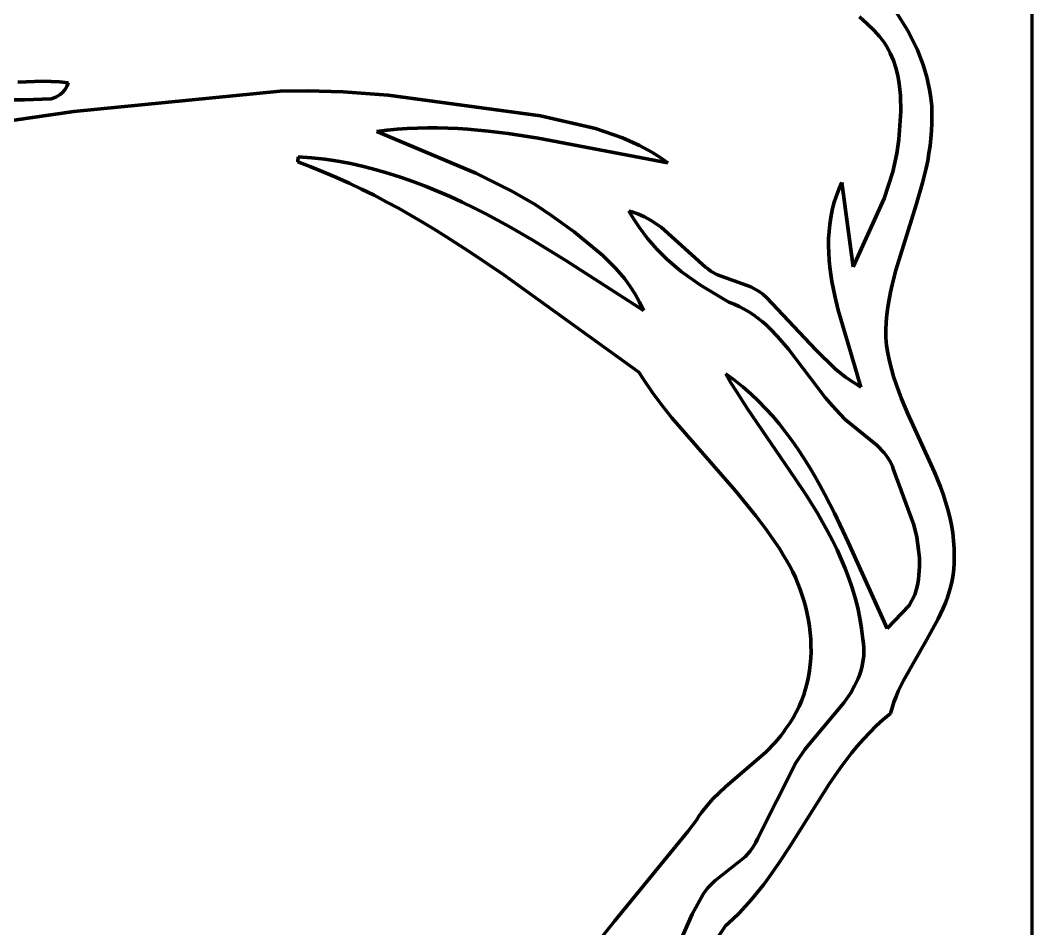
# Model space of a CAD drawing. Header units: millimetres. Extents: x 0 to 8.4, y 0 to 11.8.
# Drawn here: x 6.581 to 8.431, y 6.431 to 8.091 of the extents above; entities that cross this region are included whole.
import ezdxf

# ---------------------------------------------------------------- set-up
doc = ezdxf.new("R2010")
doc.units = ezdxf.units.MM
doc.layers.add('color#010101ff', color=7, linetype='CONTINUOUS', lineweight=100)
doc.layers.add('color#ffffffff', color=7, linetype='CONTINUOUS', lineweight=100)

msp = doc.modelspace()

# ---------------------------------------------------------------- linework, layer by layer
at = {"layer": 'color#010101ff'}
for p, q in [((8.1792, 8.1123), (8.2034, 8.0733)), ((8.129, 8.0852), (8.1153, 8.0973)), ((8.1422, 8.0724), (8.129, 8.0852)), ((8.1474, 8.067), (8.1422, 8.0724)), ((8.1523, 8.0614), (8.1474, 8.067)), ((8.2034, 8.0733), (8.2207, 8.0386)), ((8.1569, 8.0557), (8.1523, 8.0614)), ((8.1611, 8.0497), (8.1569, 8.0557)), ((8.1649, 8.0436), (8.1611, 8.0497)), ((8.1685, 8.0373), (8.1649, 8.0436)), ((8.1718, 8.0309), (8.1685, 8.0373)), ((8.1774, 8.0177), (8.1718, 8.0309)), ((8.2207, 8.0386), (8.232, 8.0097)), ((8.182, 8.004), (8.1774, 8.0177)), ((8.232, 8.0097), (8.2388, 7.9874)), ((8.1856, 7.99), (8.182, 8.004)), ((6.5763, 7.978), (6.5915, 7.979)), ((6.5915, 7.979), (6.6067, 7.9796)), ((6.6067, 7.9796), (6.6221, 7.9797)), ((6.6221, 7.9797), (6.6374, 7.9794)), ((6.6374, 7.9794), (6.6528, 7.9785)), ((6.6528, 7.9785), (6.6683, 7.9771)), ((6.6671, 7.9735), (6.6657, 7.9701)), ((6.6683, 7.9771), (6.6671, 7.9735)), ((8.1882, 7.9756), (8.1856, 7.99)), ((8.1906, 7.9537), (8.1882, 7.9756)), ((8.2388, 7.9874), (8.2438, 7.9648)), ((6.6537, 7.9554), (6.6458, 7.9509)), ((6.6583, 7.9594), (6.6537, 7.9554)), ((6.6623, 7.9643), (6.6583, 7.9594)), ((6.6657, 7.9701), (6.6623, 7.9643)), ((6.6787, 7.9242), (7.0559, 7.9614)), ((7.0559, 7.9614), (7.1055, 7.962)), ((7.1055, 7.962), (7.1715, 7.9602)), ((7.1715, 7.9602), (7.2538, 7.9544)), ((7.2538, 7.9544), (7.532, 7.9168)), ((8.2438, 7.9648), (8.2461, 7.9496)), ((6.5887, 7.9456), (6.5674, 7.9458)), ((6.6371, 7.9479), (6.5887, 7.9456)), ((6.6458, 7.9509), (6.6371, 7.9479)), ((8.1913, 7.9242), (8.1906, 7.9537)), ((8.2461, 7.9496), (8.2475, 7.9342)), ((6.2863, 7.8687), (6.6787, 7.9242)), ((8.1875, 7.8735), (8.1913, 7.9242)), ((8.2475, 7.9342), (8.248, 7.9188)), ((8.248, 7.9188), (8.2475, 7.9033)), ((7.532, 7.9168), (7.6329, 7.8932)), ((8.2475, 7.9033), (8.2471, 7.8893)), ((7.2516, 7.8903), (7.233, 7.888)), ((7.233, 7.888), (7.414, 7.8117)), ((7.2701, 7.8922), (7.2516, 7.8903)), ((7.2886, 7.8935), (7.2701, 7.8922)), ((7.3071, 7.8943), (7.2886, 7.8935)), ((7.3256, 7.8947), (7.3071, 7.8943)), ((7.3441, 7.8946), (7.3256, 7.8947)), ((7.3626, 7.8941), (7.3441, 7.8946)), ((7.381, 7.8932), (7.3626, 7.8941)), ((7.3994, 7.892), (7.381, 7.8932)), ((7.4362, 7.8886), (7.3994, 7.892)), ((7.4729, 7.884), (7.4362, 7.8886)), ((7.5279, 7.8755), (7.4729, 7.884)), ((7.6329, 7.8932), (7.6819, 7.8763)), ((8.2471, 7.8893), (8.2461, 7.8754)), ((7.7648, 7.8307), (7.5279, 7.8755)), ((7.6819, 7.8763), (7.7133, 7.8623)), ((7.7133, 7.8623), (7.736, 7.8499)), ((8.1836, 7.8479), (8.1875, 7.8735)), ((8.2446, 7.8617), (8.2426, 7.848)), ((8.2461, 7.8754), (8.2446, 7.8617)), ((7.736, 7.8499), (7.7506, 7.8407)), ((8.1762, 7.8144), (8.1836, 7.8479)), ((8.2426, 7.848), (8.2403, 7.8344)), ((7.0888, 7.8418), (7.0884, 7.8322)), ((7.0884, 7.8322), (7.1122, 7.8233)), ((7.1133, 7.8399), (7.0888, 7.8418)), ((7.1375, 7.8372), (7.1133, 7.8399)), ((7.1615, 7.8336), (7.1375, 7.8372)), ((7.1852, 7.8292), (7.1615, 7.8336)), ((7.2087, 7.824), (7.1852, 7.8292)), ((7.7506, 7.8407), (7.7648, 7.8307)), ((8.2403, 7.8344), (8.2375, 7.8208)), ((7.1122, 7.8233), (7.1358, 7.8138)), ((7.1358, 7.8138), (7.1591, 7.8039)), ((7.2319, 7.818), (7.2087, 7.824)), ((7.2549, 7.8114), (7.2319, 7.818)), ((7.2777, 7.8041), (7.2549, 7.8114)), ((7.414, 7.8117), (7.4797, 7.7789)), ((8.1607, 7.7655), (8.1762, 7.8144)), ((8.2375, 7.8208), (8.231, 7.7939)), ((7.1591, 7.8039), (7.1822, 7.7935)), ((7.1822, 7.7935), (7.2051, 7.7826)), ((7.3004, 7.7961), (7.2777, 7.8041)), ((7.3228, 7.7876), (7.3004, 7.7961)), ((8.0776, 7.7819), (8.0831, 7.7944)), ((8.0831, 7.7944), (8.1042, 7.6403)), ((8.231, 7.7939), (8.2194, 7.7539)), ((7.2051, 7.7826), (7.2277, 7.7713)), ((7.2277, 7.7713), (7.2501, 7.7596)), ((7.345, 7.7785), (7.3228, 7.7876)), ((7.367, 7.7689), (7.345, 7.7785)), ((7.4797, 7.7789), (7.5222, 7.7542)), ((8.0688, 7.7566), (8.0728, 7.7693)), ((8.0728, 7.7693), (8.0776, 7.7819)), ((7.2501, 7.7596), (7.2723, 7.7475)), ((7.3889, 7.7588), (7.367, 7.7689)), ((7.4105, 7.7482), (7.3889, 7.7588)), ((7.5222, 7.7542), (7.553, 7.7339)), ((8.0656, 7.7438), (8.0688, 7.7566)), ((8.1042, 7.6403), (8.1607, 7.7655)), ((8.2194, 7.7539), (8.1818, 7.6344)), ((7.2723, 7.7475), (7.2943, 7.735)), ((7.2943, 7.735), (7.3161, 7.7223)), ((7.4321, 7.7373), (7.4105, 7.7482)), ((7.4534, 7.7259), (7.4321, 7.7373)), ((7.553, 7.7339), (7.594, 7.7046)), ((7.7027, 7.7275), (7.6939, 7.7425)), ((7.6939, 7.7425), (7.6999, 7.7408)), ((7.6999, 7.7408), (7.7115, 7.7367)), ((7.7115, 7.7367), (7.7226, 7.7318)), ((8.063, 7.731), (8.0656, 7.7438)), ((7.3161, 7.7223), (7.3378, 7.7092)), ((7.4746, 7.7142), (7.4534, 7.7259)), ((7.5167, 7.69), (7.4746, 7.7142)), ((7.7123, 7.7131), (7.7027, 7.7275)), ((7.7226, 7.7318), (7.7331, 7.7261)), ((7.7331, 7.7261), (7.753, 7.7128)), ((8.0598, 7.7051), (8.0611, 7.7181)), ((8.0611, 7.7181), (8.063, 7.731)), ((7.3378, 7.7092), (7.3593, 7.6958)), ((7.3593, 7.6958), (7.4019, 7.6683)), ((7.594, 7.7046), (7.6462, 7.6615)), ((7.7279, 7.6924), (7.7123, 7.7131)), ((7.753, 7.7128), (7.8339, 7.64)), ((8.0591, 7.6922), (8.0598, 7.7051)), ((7.5788, 7.652), (7.5167, 7.69)), ((7.745, 7.673), (7.7279, 7.6924)), ((8.0589, 7.6791), (8.0591, 7.6922)), ((8.0592, 7.6661), (8.0589, 7.6791)), ((7.4019, 7.6683), (7.4649, 7.6256)), ((7.6462, 7.6615), (7.6698, 7.6375)), ((7.7634, 7.6548), (7.745, 7.673)), ((8.0601, 7.653), (8.0592, 7.6661)), ((7.7207, 7.5608), (7.5788, 7.652)), ((7.7896, 7.6322), (7.7634, 7.6548)), ((7.8339, 7.64), (7.8373, 7.6372)), ((8.0614, 7.6399), (8.0601, 7.653)), ((8.0631, 7.6268), (8.0614, 7.6399)), ((7.4649, 7.6256), (7.7121, 7.4482)), ((7.6698, 7.6375), (7.6861, 7.6183)), ((7.8246, 7.6068), (7.7896, 7.6322)), ((7.8373, 7.6372), (7.8444, 7.6321)), ((7.8444, 7.6321), (7.8557, 7.6259)), ((7.8557, 7.6259), (7.9169, 7.6038)), ((8.0651, 7.6136), (8.0631, 7.6268)), ((8.1818, 7.6344), (8.175, 7.6076)), ((7.6861, 7.6183), (7.696, 7.6048)), ((7.696, 7.6048), (7.7051, 7.5908)), ((7.8767, 7.5761), (7.8246, 7.6068)), ((7.9169, 7.6038), (7.932, 7.5957)), ((8.0703, 7.5874), (8.0651, 7.6136)), ((8.175, 7.6076), (8.1721, 7.5941)), ((7.7051, 7.5908), (7.7134, 7.5761)), ((7.932, 7.5957), (7.9389, 7.5907)), ((7.9389, 7.5907), (7.9454, 7.5847)), ((7.9454, 7.5847), (8.0355, 7.4885)), ((8.0765, 7.5612), (8.0703, 7.5874)), ((8.1721, 7.5941), (8.1695, 7.5806)), ((7.7134, 7.5761), (7.7207, 7.5608)), ((7.8864, 7.5723), (7.8767, 7.5761)), ((7.8957, 7.568), (7.8864, 7.5723)), ((7.9047, 7.5633), (7.8957, 7.568)), ((8.1673, 7.5669), (8.1656, 7.5532)), ((8.1695, 7.5806), (8.1673, 7.5669)), ((7.9133, 7.5582), (7.9047, 7.5633)), ((7.9216, 7.5527), (7.9133, 7.5582)), ((7.9296, 7.5469), (7.9216, 7.5527)), ((8.1068, 7.4582), (8.0765, 7.5612)), ((8.1656, 7.5532), (8.1644, 7.5394)), ((7.9373, 7.5407), (7.9296, 7.5469)), ((7.9448, 7.5342), (7.9373, 7.5407)), ((7.952, 7.5274), (7.9448, 7.5342)), ((8.1644, 7.5394), (8.1636, 7.5255)), ((7.9658, 7.5132), (7.952, 7.5274)), ((7.9854, 7.4903), (7.9658, 7.5132)), ((8.1636, 7.5255), (8.1635, 7.5115)), ((8.1635, 7.5115), (8.1651, 7.4969)), ((8.1651, 7.4969), (8.1674, 7.4824)), ((8.0529, 7.4017), (7.9854, 7.4903)), ((8.0355, 7.4885), (8.071, 7.4543)), ((8.1674, 7.4824), (8.1703, 7.4682)), ((8.1179, 7.4207), (8.1068, 7.4582)), ((8.1703, 7.4682), (8.1738, 7.4541)), ((7.7121, 7.4482), (7.72, 7.4357)), ((7.8805, 7.4287), (7.8711, 7.4449)), ((7.8711, 7.4449), (7.8869, 7.4332)), ((8.071, 7.4543), (8.0902, 7.4389)), ((8.0902, 7.4389), (8.1037, 7.4294)), ((8.1738, 7.4541), (8.1779, 7.4401)), ((8.1779, 7.4401), (8.1824, 7.4263)), ((7.72, 7.4357), (7.7366, 7.4113)), ((7.8903, 7.4126), (7.8805, 7.4287)), ((7.8869, 7.4332), (7.9021, 7.421)), ((7.9021, 7.421), (7.9166, 7.4083)), ((8.1037, 7.4294), (8.1179, 7.4207)), ((8.1824, 7.4263), (8.1873, 7.4126)), ((7.7366, 7.4113), (7.7541, 7.3876)), ((7.9108, 7.3807), (7.8903, 7.4126)), ((7.9166, 7.4083), (7.9306, 7.3951)), ((8.066, 7.3865), (8.0529, 7.4017)), ((8.1873, 7.4126), (8.1925, 7.399)), ((7.7541, 7.3876), (7.7724, 7.3645)), ((7.9306, 7.3951), (7.9439, 7.3814)), ((7.9439, 7.3814), (7.9568, 7.3673)), ((8.0798, 7.3721), (8.066, 7.3865)), ((8.1925, 7.399), (8.2039, 7.3721)), ((7.7724, 7.3645), (7.8886, 7.2309)), ((7.9973, 7.2543), (7.9108, 7.3807)), ((7.9568, 7.3673), (7.9691, 7.3527)), ((8.0896, 7.3612), (8.0798, 7.3721)), ((8.2039, 7.3721), (8.2527, 7.2654)), ((7.9691, 7.3527), (7.9809, 7.3378)), ((8.147, 7.3146), (8.0896, 7.3612)), ((7.9809, 7.3378), (7.9923, 7.3225)), ((7.9923, 7.3225), (8.0032, 7.3068)), ((8.0032, 7.3068), (8.0137, 7.2909)), ((8.1605, 7.3008), (8.147, 7.3146)), ((8.0137, 7.2909), (8.0239, 7.2746)), ((8.1663, 7.2932), (8.1605, 7.3008)), ((8.1714, 7.2849), (8.1663, 7.2932)), ((8.0239, 7.2746), (8.0337, 7.2581)), ((8.1756, 7.2759), (8.1714, 7.2849)), ((8.1773, 7.2711), (8.1756, 7.2759)), ((8.2148, 7.1688), (8.1773, 7.2711)), ((8.0184, 7.2224), (7.9973, 7.2543)), ((8.0337, 7.2581), (8.0432, 7.2414)), ((8.2527, 7.2654), (8.2636, 7.2384)), ((8.0432, 7.2414), (8.0524, 7.2244)), ((8.2636, 7.2384), (8.2685, 7.2247)), ((7.8886, 7.2309), (7.9261, 7.1854)), ((8.0385, 7.19), (8.0184, 7.2224)), ((8.0524, 7.2244), (8.0701, 7.19)), ((8.2685, 7.2247), (8.273, 7.211)), ((8.273, 7.211), (8.2771, 7.1971)), ((8.2771, 7.1971), (8.2806, 7.1831)), ((7.9261, 7.1854), (7.9439, 7.1619)), ((8.0481, 7.1736), (8.0385, 7.19)), ((8.0701, 7.19), (8.095, 7.1375)), ((8.2806, 7.1831), (8.2836, 7.1689)), ((7.9439, 7.1619), (7.9609, 7.1378)), ((8.0573, 7.1571), (8.0481, 7.1736)), ((8.2201, 7.1461), (8.2148, 7.1688)), ((8.2836, 7.1689), (8.286, 7.1545)), ((8.0661, 7.1403), (8.0573, 7.1571)), ((8.0745, 7.1234), (8.0661, 7.1403)), ((8.2237, 7.1233), (8.2201, 7.1461)), ((8.286, 7.1545), (8.2877, 7.14)), ((7.9609, 7.1378), (7.969, 7.1255)), ((7.969, 7.1255), (7.9768, 7.1129)), ((8.0823, 7.1063), (8.0745, 7.1234)), ((8.095, 7.1375), (8.1663, 6.9796)), ((8.225, 7.1079), (8.2237, 7.1233)), ((8.2877, 7.14), (8.2886, 7.1252)), ((8.2886, 7.1252), (8.2888, 7.1103)), ((7.9768, 7.1129), (7.9826, 7.1032)), ((8.0896, 7.089), (8.0823, 7.1063)), ((8.2252, 7.0926), (8.225, 7.1079)), ((8.2888, 7.1103), (8.2887, 7.0991)), ((7.9826, 7.1032), (7.9882, 7.0931)), ((7.9882, 7.0931), (7.9934, 7.0829)), ((8.0963, 7.0714), (8.0896, 7.089)), ((8.2242, 7.0771), (8.2252, 7.0926)), ((8.288, 7.0882), (8.2867, 7.0774)), ((8.2887, 7.0991), (8.288, 7.0882)), ((7.9934, 7.0829), (7.9982, 7.0724)), ((7.9982, 7.0724), (8.0028, 7.0618)), ((8.1024, 7.0536), (8.0963, 7.0714)), ((8.222, 7.0616), (8.2233, 7.0694)), ((8.2233, 7.0694), (8.2242, 7.0771)), ((8.2848, 7.0669), (8.2824, 7.0565)), ((8.2867, 7.0774), (8.2848, 7.0669)), ((8.0028, 7.0618), (8.0069, 7.0509)), ((8.0069, 7.0509), (8.0107, 7.0399)), ((8.1078, 7.0354), (8.1024, 7.0536)), ((8.217, 7.0412), (8.2204, 7.0538)), ((8.2204, 7.0538), (8.222, 7.0616)), ((8.2824, 7.0565), (8.2796, 7.0463)), ((8.0107, 7.0399), (8.0142, 7.0287)), ((8.1124, 7.017), (8.1078, 7.0354)), ((8.2063, 7.0217), (8.217, 7.0412)), ((8.2762, 7.0363), (8.2725, 7.0263)), ((8.2796, 7.0463), (8.2762, 7.0363)), ((8.0142, 7.0287), (8.0172, 7.0175)), ((8.0172, 7.0175), (8.0199, 7.0061)), ((8.1163, 6.9983), (8.1124, 7.017)), ((8.1663, 6.9796), (8.2063, 7.0217)), ((8.2685, 7.0165), (8.2594, 6.9972)), ((8.2725, 7.0263), (8.2685, 7.0165)), ((8.0199, 7.0061), (8.0221, 6.9946)), ((8.0221, 6.9946), (8.024, 6.9831)), ((8.1194, 6.9792), (8.1163, 6.9983)), ((8.2594, 6.9972), (8.2387, 6.9595)), ((8.024, 6.9831), (8.0254, 6.9715)), ((8.1216, 6.9598), (8.1194, 6.9792)), ((8.0254, 6.9715), (8.0263, 6.96)), ((8.0263, 6.96), (8.0268, 6.9484)), ((8.1228, 6.952), (8.1216, 6.9598)), ((8.2387, 6.9595), (8.1957, 6.8841)), ((8.0269, 6.9368), (8.0265, 6.9253)), ((8.0268, 6.9484), (8.0269, 6.9368)), ((8.1234, 6.9443), (8.1228, 6.952)), ((8.1233, 6.9294), (8.1236, 6.9368)), ((8.1236, 6.9368), (8.1234, 6.9443)), ((8.0265, 6.9253), (8.0256, 6.9138)), ((8.1213, 6.915), (8.1225, 6.9221)), ((8.1225, 6.9221), (8.1233, 6.9294)), ((8.0242, 6.9024), (8.0223, 6.8911)), ((8.0256, 6.9138), (8.0242, 6.9024)), ((8.1155, 6.8943), (8.1178, 6.9011)), ((8.1178, 6.9011), (8.1197, 6.908)), ((8.1197, 6.908), (8.1213, 6.915)), ((8.0223, 6.8911), (8.0199, 6.8799)), ((8.1066, 6.8747), (8.1128, 6.8877)), ((8.1128, 6.8877), (8.1155, 6.8943)), ((8.1957, 6.8841), (8.1865, 6.8647)), ((8.017, 6.8688), (8.0136, 6.8579)), ((8.0199, 6.8799), (8.017, 6.8688)), ((8.0994, 6.862), (8.1066, 6.8747)), ((8.1865, 6.8647), (8.1823, 6.8548)), ((8.0096, 6.8471), (8.005, 6.8366)), ((8.0136, 6.8579), (8.0096, 6.8471)), ((8.0869, 6.8437), (8.0994, 6.862)), ((8.1785, 6.8448), (8.1751, 6.8346)), ((8.1823, 6.8548), (8.1785, 6.8448)), ((7.9999, 6.8263), (7.9943, 6.8162)), ((8.005, 6.8366), (7.9999, 6.8263)), ((8.03, 6.7757), (8.0869, 6.8437)), ((8.1751, 6.8346), (8.1721, 6.8243)), ((7.9943, 6.8162), (7.988, 6.8063)), ((8.1589, 6.8132), (8.1463, 6.8015)), ((8.1721, 6.8243), (8.1589, 6.8132)), ((7.9765, 6.7899), (7.9717, 6.7834)), ((7.9811, 6.7967), (7.9765, 6.7899)), ((7.988, 6.8063), (7.9811, 6.7967)), ((8.1342, 6.7895), (8.1226, 6.7771)), ((8.1463, 6.8015), (8.1342, 6.7895)), ((7.9613, 6.7709), (7.9445, 6.7534)), ((7.9717, 6.7834), (7.9613, 6.7709)), ((8.0158, 6.7584), (8.03, 6.7757)), ((8.1226, 6.7771), (8.1114, 6.7643)), ((7.9445, 6.7534), (7.8707, 6.6901)), ((7.9991, 6.7339), (8.0158, 6.7584)), ((8.1114, 6.7643), (8.1007, 6.7512)), ((7.9293, 6.5949), (7.9991, 6.7339)), ((8.0903, 6.7378), (8.0802, 6.7242)), ((8.1007, 6.7512), (8.0903, 6.7378)), ((8.0802, 6.7242), (8.0608, 6.6962)), ((7.8707, 6.6901), (7.8474, 6.6678)), ((8.0608, 6.6962), (7.988, 6.5806)), ((7.8474, 6.6678), (7.8367, 6.6557)), ((7.8267, 6.643), (7.822, 6.6363)), ((7.8367, 6.6557), (7.8267, 6.643)), ((7.8176, 6.6293), (7.8015, 6.6085)), ((7.822, 6.6363), (7.8176, 6.6293)), ((7.8015, 6.6085), (7.6674, 6.4442)), ((7.9212, 6.58), (7.9259, 6.5883)), ((7.9259, 6.5883), (7.9293, 6.5949)), ((7.9064, 6.562), (7.9157, 6.5723)), ((7.9157, 6.5723), (7.9212, 6.58)), ((7.988, 6.5806), (7.9694, 6.5521)), ((7.8511, 6.5184), (7.9064, 6.562)), ((7.9694, 6.5521), (7.9597, 6.5381)), ((7.9597, 6.5381), (7.9499, 6.5243)), ((7.8379, 6.5052), (7.8511, 6.5184)), ((7.9499, 6.5243), (7.9397, 6.5107)), ((7.8098, 6.4573), (7.8296, 6.4938)), ((7.8296, 6.4938), (7.8322, 6.4977)), ((7.8322, 6.4977), (7.8379, 6.5052)), ((7.9292, 6.4974), (7.9183, 6.4843)), ((7.9397, 6.5107), (7.9292, 6.4974)), ((7.9183, 6.4843), (7.907, 6.4717)), ((7.7563, 6.3375), (7.8098, 6.4573)), ((7.8952, 6.4593), (7.883, 6.4474)), ((7.907, 6.4717), (7.8952, 6.4593)), ((7.6674, 6.4442), (7.6009, 6.3613)), ((7.883, 6.4474), (7.8702, 6.4359)), ((7.8702, 6.4359), (7.8383, 6.3874))]:
    msp.add_line(p, q, dxfattribs=at)
at = {"layer": 'color#ffffffff'}
for p, q in [((8.4306, 11.8056), (8.4306, 0)), ((8.2034, 8.0733), (8.1792, 8.1123)), ((8.1153, 8.0973), (8.129, 8.0852)), ((8.129, 8.0852), (8.1422, 8.0724)), ((8.1422, 8.0724), (8.1474, 8.067)), ((8.1474, 8.067), (8.1523, 8.0614)), ((8.2207, 8.0386), (8.2034, 8.0733)), ((8.1523, 8.0614), (8.1569, 8.0557)), ((8.1569, 8.0557), (8.1611, 8.0497)), ((8.1611, 8.0497), (8.1649, 8.0436)), ((8.1649, 8.0436), (8.1685, 8.0373)), ((8.1685, 8.0373), (8.1718, 8.0309)), ((8.1718, 8.0309), (8.1774, 8.0177)), ((8.232, 8.0097), (8.2207, 8.0386)), ((8.1774, 8.0177), (8.182, 8.004)), ((8.2388, 7.9874), (8.232, 8.0097)), ((8.182, 8.004), (8.1856, 7.99)), ((6.5915, 7.979), (6.5763, 7.978)), ((6.6067, 7.9796), (6.5915, 7.979)), ((6.6221, 7.9797), (6.6067, 7.9796)), ((6.6374, 7.9794), (6.6221, 7.9797)), ((6.6528, 7.9785), (6.6374, 7.9794)), ((6.6683, 7.9771), (6.6528, 7.9785)), ((6.6657, 7.9701), (6.6671, 7.9735)), ((6.6671, 7.9735), (6.6683, 7.9771)), ((8.1856, 7.99), (8.1882, 7.9756)), ((8.1882, 7.9756), (8.1906, 7.9537)), ((8.2438, 7.9648), (8.2388, 7.9874)), ((6.6458, 7.9509), (6.6537, 7.9554)), ((6.6537, 7.9554), (6.6583, 7.9594)), ((6.6583, 7.9594), (6.6623, 7.9643)), ((6.6623, 7.9643), (6.6657, 7.9701)), ((7.0559, 7.9614), (6.6787, 7.9242)), ((7.1055, 7.962), (7.0559, 7.9614)), ((7.1715, 7.9602), (7.1055, 7.962)), ((7.2538, 7.9544), (7.1715, 7.9602)), ((7.532, 7.9168), (7.2538, 7.9544)), ((8.2461, 7.9496), (8.2438, 7.9648)), ((6.5674, 7.9458), (6.5887, 7.9456)), ((6.5887, 7.9456), (6.6371, 7.9479)), ((6.6371, 7.9479), (6.6458, 7.9509)), ((8.1906, 7.9537), (8.1913, 7.9242)), ((8.2475, 7.9342), (8.2461, 7.9496)), ((6.6787, 7.9242), (6.2863, 7.8687)), ((8.1913, 7.9242), (8.1875, 7.8735)), ((8.248, 7.9188), (8.2475, 7.9342)), ((8.2475, 7.9033), (8.248, 7.9188)), ((7.6329, 7.8932), (7.532, 7.9168)), ((8.2471, 7.8893), (8.2475, 7.9033)), ((7.233, 7.888), (7.2516, 7.8903)), ((7.414, 7.8117), (7.233, 7.888)), ((7.2516, 7.8903), (7.2701, 7.8922)), ((7.2701, 7.8922), (7.2886, 7.8935)), ((7.2886, 7.8935), (7.3071, 7.8943)), ((7.3071, 7.8943), (7.3256, 7.8947)), ((7.3256, 7.8947), (7.3441, 7.8946)), ((7.3441, 7.8946), (7.3626, 7.8941)), ((7.3626, 7.8941), (7.381, 7.8932)), ((7.381, 7.8932), (7.3994, 7.892)), ((7.3994, 7.892), (7.4362, 7.8886)), ((7.4362, 7.8886), (7.4729, 7.884)), ((7.4729, 7.884), (7.5279, 7.8755)), ((7.6819, 7.8763), (7.6329, 7.8932)), ((8.2461, 7.8754), (8.2471, 7.8893)), ((7.5279, 7.8755), (7.7648, 7.8307)), ((7.7133, 7.8623), (7.6819, 7.8763)), ((7.736, 7.8499), (7.7133, 7.8623)), ((8.1875, 7.8735), (8.1836, 7.8479)), ((8.2426, 7.848), (8.2446, 7.8617)), ((8.2446, 7.8617), (8.2461, 7.8754)), ((7.7506, 7.8407), (7.736, 7.8499)), ((8.1836, 7.8479), (8.1762, 7.8144)), ((8.2403, 7.8344), (8.2426, 7.848)), ((7.0884, 7.8322), (7.0888, 7.8418)), ((7.1122, 7.8233), (7.0884, 7.8322)), ((7.0888, 7.8418), (7.1133, 7.8399)), ((7.1133, 7.8399), (7.1375, 7.8372)), ((7.1375, 7.8372), (7.1615, 7.8336)), ((7.1615, 7.8336), (7.1852, 7.8292)), ((7.1852, 7.8292), (7.2087, 7.824)), ((7.7648, 7.8307), (7.7506, 7.8407)), ((8.2375, 7.8208), (8.2403, 7.8344)), ((7.1358, 7.8138), (7.1122, 7.8233)), ((7.1591, 7.8039), (7.1358, 7.8138)), ((7.2087, 7.824), (7.2319, 7.818)), ((7.2319, 7.818), (7.2549, 7.8114)), ((7.2549, 7.8114), (7.2777, 7.8041)), ((7.4797, 7.7789), (7.414, 7.8117)), ((8.1762, 7.8144), (8.1607, 7.7655)), ((8.231, 7.7939), (8.2375, 7.8208)), ((7.1822, 7.7935), (7.1591, 7.8039)), ((7.2051, 7.7826), (7.1822, 7.7935)), ((7.2777, 7.8041), (7.3004, 7.7961)), ((7.3004, 7.7961), (7.3228, 7.7876)), ((8.0831, 7.7944), (8.0776, 7.7819)), ((8.1042, 7.6403), (8.0831, 7.7944)), ((8.2194, 7.7539), (8.231, 7.7939)), ((7.2277, 7.7713), (7.2051, 7.7826)), ((7.2501, 7.7596), (7.2277, 7.7713)), ((7.3228, 7.7876), (7.345, 7.7785)), ((7.345, 7.7785), (7.367, 7.7689)), ((7.5222, 7.7542), (7.4797, 7.7789)), ((8.0728, 7.7693), (8.0688, 7.7566)), ((8.0776, 7.7819), (8.0728, 7.7693)), ((7.2723, 7.7475), (7.2501, 7.7596)), ((7.367, 7.7689), (7.3889, 7.7588)), ((7.3889, 7.7588), (7.4105, 7.7482)), ((7.553, 7.7339), (7.5222, 7.7542)), ((8.0688, 7.7566), (8.0656, 7.7438)), ((8.1607, 7.7655), (8.1042, 7.6403)), ((8.1818, 7.6344), (8.2194, 7.7539)), ((7.2943, 7.735), (7.2723, 7.7475)), ((7.3161, 7.7223), (7.2943, 7.735)), ((7.4105, 7.7482), (7.4321, 7.7373)), ((7.4321, 7.7373), (7.4534, 7.7259)), ((7.594, 7.7046), (7.553, 7.7339)), ((7.6999, 7.7408), (7.6939, 7.7425)), ((7.6939, 7.7425), (7.7027, 7.7275)), ((7.7115, 7.7367), (7.6999, 7.7408)), ((7.7226, 7.7318), (7.7115, 7.7367)), ((8.0656, 7.7438), (8.063, 7.731)), ((7.3378, 7.7092), (7.3161, 7.7223)), ((7.4534, 7.7259), (7.4746, 7.7142)), ((7.4746, 7.7142), (7.5167, 7.69)), ((7.7027, 7.7275), (7.7123, 7.7131)), ((7.7331, 7.7261), (7.7226, 7.7318)), ((7.753, 7.7128), (7.7331, 7.7261)), ((8.0611, 7.7181), (8.0598, 7.7051)), ((8.063, 7.731), (8.0611, 7.7181)), ((7.3593, 7.6958), (7.3378, 7.7092)), ((7.4019, 7.6683), (7.3593, 7.6958)), ((7.6462, 7.6615), (7.594, 7.7046)), ((7.7123, 7.7131), (7.7279, 7.6924)), ((7.8339, 7.64), (7.753, 7.7128)), ((8.0598, 7.7051), (8.0591, 7.6922)), ((7.5167, 7.69), (7.5788, 7.652)), ((7.7279, 7.6924), (7.745, 7.673)), ((8.0591, 7.6922), (8.0589, 7.6791)), ((8.0589, 7.6791), (8.0592, 7.6661)), ((7.4649, 7.6256), (7.4019, 7.6683)), ((7.6698, 7.6375), (7.6462, 7.6615)), ((7.745, 7.673), (7.7634, 7.6548)), ((8.0592, 7.6661), (8.0601, 7.653)), ((7.5788, 7.652), (7.7207, 7.5608)), ((7.7634, 7.6548), (7.7896, 7.6322)), ((7.8373, 7.6372), (7.8339, 7.64)), ((8.0601, 7.653), (8.0614, 7.6399)), ((8.0614, 7.6399), (8.0631, 7.6268)), ((7.7121, 7.4482), (7.4649, 7.6256)), ((7.6861, 7.6183), (7.6698, 7.6375)), ((7.7896, 7.6322), (7.8246, 7.6068)), ((7.8444, 7.6321), (7.8373, 7.6372)), ((7.8557, 7.6259), (7.8444, 7.6321)), ((7.9169, 7.6038), (7.8557, 7.6259)), ((8.0631, 7.6268), (8.0651, 7.6136)), ((8.175, 7.6076), (8.1818, 7.6344)), ((7.696, 7.6048), (7.6861, 7.6183)), ((7.7051, 7.5908), (7.696, 7.6048)), ((7.8246, 7.6068), (7.8767, 7.5761)), ((7.932, 7.5957), (7.9169, 7.6038)), ((8.0651, 7.6136), (8.0703, 7.5874)), ((8.1721, 7.5941), (8.175, 7.6076)), ((7.7134, 7.5761), (7.7051, 7.5908)), ((7.9389, 7.5907), (7.932, 7.5957)), ((7.9454, 7.5847), (7.9389, 7.5907)), ((8.0355, 7.4885), (7.9454, 7.5847)), ((8.0703, 7.5874), (8.0765, 7.5612)), ((8.1695, 7.5806), (8.1721, 7.5941)), ((7.7207, 7.5608), (7.7134, 7.5761)), ((7.8767, 7.5761), (7.8864, 7.5723)), ((7.8864, 7.5723), (7.8957, 7.568)), ((7.8957, 7.568), (7.9047, 7.5633)), ((8.1656, 7.5532), (8.1673, 7.5669)), ((8.1673, 7.5669), (8.1695, 7.5806)), ((7.9047, 7.5633), (7.9133, 7.5582)), ((7.9133, 7.5582), (7.9216, 7.5527)), ((7.9216, 7.5527), (7.9296, 7.5469)), ((8.0765, 7.5612), (8.1068, 7.4582)), ((8.1644, 7.5394), (8.1656, 7.5532)), ((7.9296, 7.5469), (7.9373, 7.5407)), ((7.9373, 7.5407), (7.9448, 7.5342)), ((7.9448, 7.5342), (7.952, 7.5274)), ((8.1636, 7.5255), (8.1644, 7.5394)), ((7.952, 7.5274), (7.9658, 7.5132)), ((7.9658, 7.5132), (7.9854, 7.4903)), ((8.1635, 7.5115), (8.1636, 7.5255)), ((8.1651, 7.4969), (8.1635, 7.5115)), ((8.1674, 7.4824), (8.1651, 7.4969)), ((7.9854, 7.4903), (8.0529, 7.4017)), ((8.071, 7.4543), (8.0355, 7.4885)), ((8.1703, 7.4682), (8.1674, 7.4824)), ((8.1068, 7.4582), (8.1179, 7.4207)), ((8.1738, 7.4541), (8.1703, 7.4682)), ((7.72, 7.4357), (7.7121, 7.4482)), ((7.8869, 7.4332), (7.8711, 7.4449)), ((7.8711, 7.4449), (7.8805, 7.4287)), ((8.0902, 7.4389), (8.071, 7.4543)), ((8.1037, 7.4294), (8.0902, 7.4389)), ((8.1779, 7.4401), (8.1738, 7.4541)), ((8.1824, 7.4263), (8.1779, 7.4401)), ((7.7366, 7.4113), (7.72, 7.4357)), ((7.8805, 7.4287), (7.8903, 7.4126)), ((7.9021, 7.421), (7.8869, 7.4332)), ((7.9166, 7.4083), (7.9021, 7.421)), ((8.1179, 7.4207), (8.1037, 7.4294)), ((8.1873, 7.4126), (8.1824, 7.4263)), ((7.7541, 7.3876), (7.7366, 7.4113)), ((7.8903, 7.4126), (7.9108, 7.3807)), ((7.9306, 7.3951), (7.9166, 7.4083)), ((8.0529, 7.4017), (8.066, 7.3865)), ((8.1925, 7.399), (8.1873, 7.4126)), ((7.7724, 7.3645), (7.7541, 7.3876)), ((7.9439, 7.3814), (7.9306, 7.3951)), ((7.9568, 7.3673), (7.9439, 7.3814)), ((8.066, 7.3865), (8.0798, 7.3721)), ((8.2039, 7.3721), (8.1925, 7.399)), ((7.8886, 7.2309), (7.7724, 7.3645)), ((7.9108, 7.3807), (7.9973, 7.2543)), ((7.9691, 7.3527), (7.9568, 7.3673)), ((8.0798, 7.3721), (8.0896, 7.3612)), ((8.2527, 7.2654), (8.2039, 7.3721)), ((7.9809, 7.3378), (7.9691, 7.3527)), ((8.0896, 7.3612), (8.147, 7.3146)), ((7.9923, 7.3225), (7.9809, 7.3378)), ((8.0032, 7.3068), (7.9923, 7.3225)), ((8.0137, 7.2909), (8.0032, 7.3068)), ((8.147, 7.3146), (8.1605, 7.3008)), ((8.0239, 7.2746), (8.0137, 7.2909)), ((8.1605, 7.3008), (8.1663, 7.2932)), ((8.1663, 7.2932), (8.1714, 7.2849)), ((8.0337, 7.2581), (8.0239, 7.2746)), ((8.1714, 7.2849), (8.1756, 7.2759)), ((8.1756, 7.2759), (8.1773, 7.2711)), ((8.1773, 7.2711), (8.2148, 7.1688)), ((7.9973, 7.2543), (8.0184, 7.2224)), ((8.0432, 7.2414), (8.0337, 7.2581)), ((8.2636, 7.2384), (8.2527, 7.2654)), ((8.0524, 7.2244), (8.0432, 7.2414)), ((8.2685, 7.2247), (8.2636, 7.2384)), ((7.9261, 7.1854), (7.8886, 7.2309)), ((8.0184, 7.2224), (8.0385, 7.19)), ((8.0701, 7.19), (8.0524, 7.2244)), ((8.273, 7.211), (8.2685, 7.2247)), ((8.2771, 7.1971), (8.273, 7.211)), ((8.2806, 7.1831), (8.2771, 7.1971)), ((7.9439, 7.1619), (7.9261, 7.1854)), ((8.0385, 7.19), (8.0481, 7.1736)), ((8.095, 7.1375), (8.0701, 7.19)), ((8.2836, 7.1689), (8.2806, 7.1831)), ((7.9609, 7.1378), (7.9439, 7.1619)), ((8.0481, 7.1736), (8.0573, 7.1571)), ((8.2148, 7.1688), (8.2201, 7.1461)), ((8.286, 7.1545), (8.2836, 7.1689)), ((8.0573, 7.1571), (8.0661, 7.1403)), ((8.0661, 7.1403), (8.0745, 7.1234)), ((8.2201, 7.1461), (8.2237, 7.1233)), ((8.2877, 7.14), (8.286, 7.1545)), ((7.969, 7.1255), (7.9609, 7.1378)), ((7.9768, 7.1129), (7.969, 7.1255)), ((8.0745, 7.1234), (8.0823, 7.1063)), ((8.1663, 6.9796), (8.095, 7.1375)), ((8.2237, 7.1233), (8.225, 7.1079)), ((8.2886, 7.1252), (8.2877, 7.14)), ((8.2888, 7.1103), (8.2886, 7.1252)), ((7.9826, 7.1032), (7.9768, 7.1129)), ((8.0823, 7.1063), (8.0896, 7.089)), ((8.225, 7.1079), (8.2252, 7.0926)), ((8.2887, 7.0991), (8.2888, 7.1103)), ((7.9882, 7.0931), (7.9826, 7.1032)), ((7.9934, 7.0829), (7.9882, 7.0931)), ((8.0896, 7.089), (8.0963, 7.0714)), ((8.2252, 7.0926), (8.2242, 7.0771)), ((8.2867, 7.0774), (8.288, 7.0882)), ((8.288, 7.0882), (8.2887, 7.0991)), ((7.9982, 7.0724), (7.9934, 7.0829)), ((8.0028, 7.0618), (7.9982, 7.0724)), ((8.0963, 7.0714), (8.1024, 7.0536)), ((8.2233, 7.0694), (8.222, 7.0616)), ((8.2242, 7.0771), (8.2233, 7.0694)), ((8.2824, 7.0565), (8.2848, 7.0669)), ((8.2848, 7.0669), (8.2867, 7.0774)), ((8.0069, 7.0509), (8.0028, 7.0618)), ((8.0107, 7.0399), (8.0069, 7.0509)), ((8.1024, 7.0536), (8.1078, 7.0354)), ((8.2204, 7.0538), (8.217, 7.0412)), ((8.222, 7.0616), (8.2204, 7.0538)), ((8.2796, 7.0463), (8.2824, 7.0565)), ((8.0142, 7.0287), (8.0107, 7.0399)), ((8.1078, 7.0354), (8.1124, 7.017)), ((8.217, 7.0412), (8.2063, 7.0217)), ((8.2725, 7.0263), (8.2762, 7.0363)), ((8.2762, 7.0363), (8.2796, 7.0463)), ((8.0172, 7.0175), (8.0142, 7.0287)), ((8.0199, 7.0061), (8.0172, 7.0175)), ((8.1124, 7.017), (8.1163, 6.9983)), ((8.2063, 7.0217), (8.1663, 6.9796)), ((8.2594, 6.9972), (8.2685, 7.0165)), ((8.2685, 7.0165), (8.2725, 7.0263)), ((8.0221, 6.9946), (8.0199, 7.0061)), ((8.024, 6.9831), (8.0221, 6.9946)), ((8.1163, 6.9983), (8.1194, 6.9792)), ((8.2387, 6.9595), (8.2594, 6.9972)), ((8.0254, 6.9715), (8.024, 6.9831)), ((8.1194, 6.9792), (8.1216, 6.9598)), ((8.0263, 6.96), (8.0254, 6.9715)), ((8.0268, 6.9484), (8.0263, 6.96)), ((8.1216, 6.9598), (8.1228, 6.952)), ((8.1957, 6.8841), (8.2387, 6.9595)), ((8.0265, 6.9253), (8.0269, 6.9368)), ((8.0269, 6.9368), (8.0268, 6.9484)), ((8.1228, 6.952), (8.1234, 6.9443)), ((8.1236, 6.9368), (8.1233, 6.9294)), ((8.1234, 6.9443), (8.1236, 6.9368)), ((8.0256, 6.9138), (8.0265, 6.9253)), ((8.1225, 6.9221), (8.1213, 6.915)), ((8.1233, 6.9294), (8.1225, 6.9221)), ((8.0223, 6.8911), (8.0242, 6.9024)), ((8.0242, 6.9024), (8.0256, 6.9138)), ((8.1178, 6.9011), (8.1155, 6.8943)), ((8.1197, 6.908), (8.1178, 6.9011)), ((8.1213, 6.915), (8.1197, 6.908)), ((8.0199, 6.8799), (8.0223, 6.8911)), ((8.1128, 6.8877), (8.1066, 6.8747)), ((8.1155, 6.8943), (8.1128, 6.8877)), ((8.1865, 6.8647), (8.1957, 6.8841)), ((8.0136, 6.8579), (8.017, 6.8688)), ((8.017, 6.8688), (8.0199, 6.8799)), ((8.1066, 6.8747), (8.0994, 6.862)), ((8.1823, 6.8548), (8.1865, 6.8647)), ((8.005, 6.8366), (8.0096, 6.8471)), ((8.0096, 6.8471), (8.0136, 6.8579)), ((8.0994, 6.862), (8.0869, 6.8437)), ((8.1751, 6.8346), (8.1785, 6.8448)), ((8.1785, 6.8448), (8.1823, 6.8548)), ((7.9943, 6.8162), (7.9999, 6.8263)), ((7.9999, 6.8263), (8.005, 6.8366)), ((8.0869, 6.8437), (8.03, 6.7757)), ((8.1721, 6.8243), (8.1751, 6.8346)), ((7.988, 6.8063), (7.9943, 6.8162)), ((8.1463, 6.8015), (8.1589, 6.8132)), ((8.1589, 6.8132), (8.1721, 6.8243)), ((7.9717, 6.7834), (7.9765, 6.7899)), ((7.9765, 6.7899), (7.9811, 6.7967)), ((7.9811, 6.7967), (7.988, 6.8063)), ((8.1226, 6.7771), (8.1342, 6.7895)), ((8.1342, 6.7895), (8.1463, 6.8015)), ((7.9445, 6.7534), (7.9613, 6.7709)), ((7.9613, 6.7709), (7.9717, 6.7834)), ((8.03, 6.7757), (8.0158, 6.7584)), ((8.1114, 6.7643), (8.1226, 6.7771)), ((7.8707, 6.6901), (7.9445, 6.7534)), ((8.0158, 6.7584), (7.9991, 6.7339)), ((8.1007, 6.7512), (8.1114, 6.7643)), ((7.9991, 6.7339), (7.9293, 6.5949)), ((8.0802, 6.7242), (8.0903, 6.7378)), ((8.0903, 6.7378), (8.1007, 6.7512)), ((8.0608, 6.6962), (8.0802, 6.7242)), ((7.8474, 6.6678), (7.8707, 6.6901)), ((7.988, 6.5806), (8.0608, 6.6962)), ((7.8367, 6.6557), (7.8474, 6.6678)), ((7.822, 6.6363), (7.8267, 6.643)), ((7.8267, 6.643), (7.8367, 6.6557)), ((7.8015, 6.6085), (7.8176, 6.6293)), ((7.8176, 6.6293), (7.822, 6.6363)), ((7.6674, 6.4442), (7.8015, 6.6085)), ((7.9259, 6.5883), (7.9212, 6.58)), ((7.9293, 6.5949), (7.9259, 6.5883)), ((7.9157, 6.5723), (7.9064, 6.562)), ((7.9212, 6.58), (7.9157, 6.5723)), ((7.9694, 6.5521), (7.988, 6.5806)), ((7.9064, 6.562), (7.8511, 6.5184)), ((7.9597, 6.5381), (7.9694, 6.5521)), ((7.9499, 6.5243), (7.9597, 6.5381)), ((7.8511, 6.5184), (7.8379, 6.5052)), ((7.9397, 6.5107), (7.9499, 6.5243)), ((7.8296, 6.4938), (7.8098, 6.4573)), ((7.8322, 6.4977), (7.8296, 6.4938)), ((7.8379, 6.5052), (7.8322, 6.4977)), ((7.9183, 6.4843), (7.9292, 6.4974)), ((7.9292, 6.4974), (7.9397, 6.5107)), ((7.907, 6.4717), (7.9183, 6.4843)), ((7.8098, 6.4573), (7.7563, 6.3375)), ((7.883, 6.4474), (7.8952, 6.4593)), ((7.8952, 6.4593), (7.907, 6.4717)), ((7.6009, 6.3613), (7.6674, 6.4442)), ((7.8702, 6.4359), (7.883, 6.4474)), ((7.8383, 6.3874), (7.8702, 6.4359))]:
    msp.add_line(p, q, dxfattribs=at)

doc.saveas('drawing.dxf')
